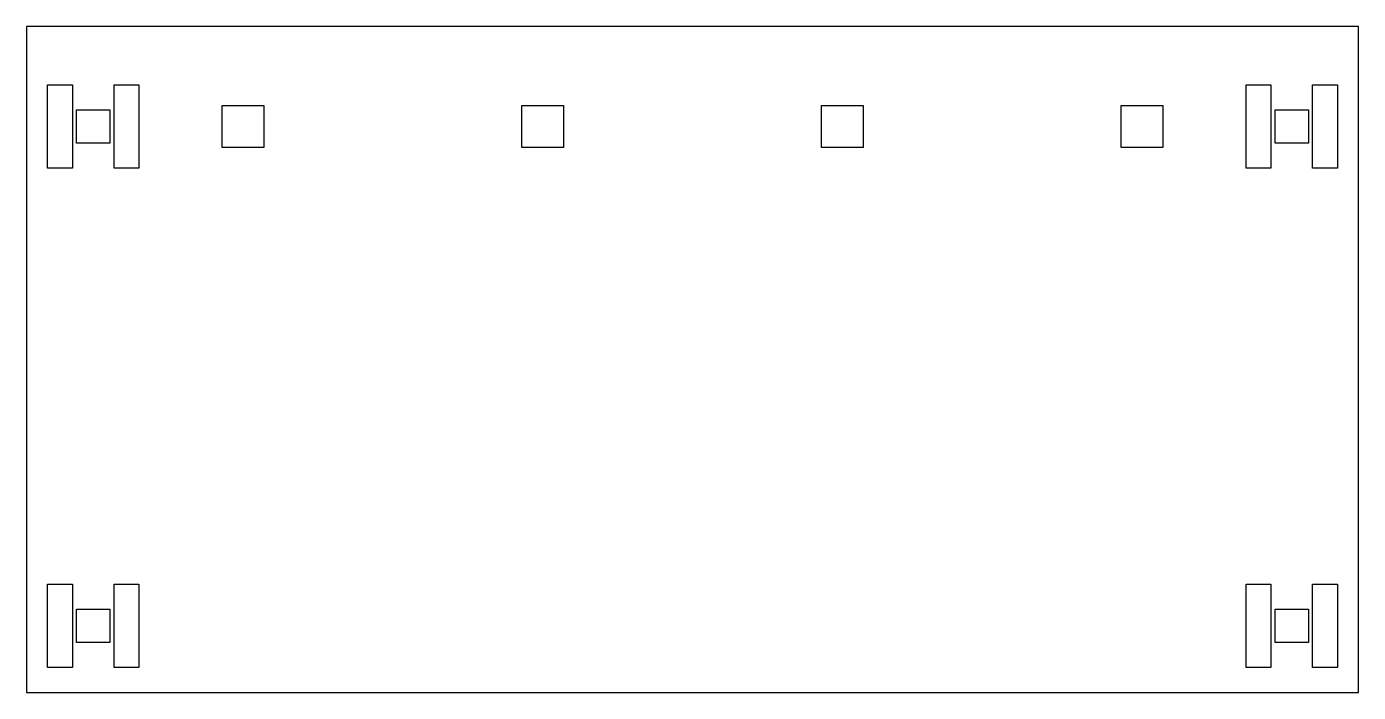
# Model space of a CAD drawing. Header units: millimetres. Extents: x 0 to 160, y 0 to 80.
import ezdxf

# ---------------------------------------------------------------- set-up
doc = ezdxf.new("R2010")
doc.units = ezdxf.units.MM

msp = doc.modelspace()

# ---------------------------------------------------------------- linework, layer by layer
for points in [[(0, 80), (0, 0), (160, 0), (160, 80)], [(2.5, 73), (5.5, 73), (5.5, 63), (2.5, 63)], [(10.5, 73), (13.5, 73), (13.5, 63), (10.5, 63)], [(146.5, 63), (146.5, 73), (149.5, 73), (149.5, 63)], [(154.5, 73), (157.5, 73), (157.5, 63), (154.5, 63)], [(23.49, 65.49), (23.49, 70.51), (28.51, 70.51), (28.51, 65.49)], [(59.49, 65.49), (59.49, 70.51), (64.51, 70.51), (64.51, 65.49)], [(95.49, 65.49), (95.49, 70.51), (100.51, 70.51), (100.51, 65.49)], [(131.49, 65.49), (131.49, 70.51), (136.51, 70.51), (136.51, 65.49)], [(6, 70), (10, 70), (10, 66), (6, 66)], [(154, 66), (150, 66), (150, 70), (154, 70)], [(2.5, 13), (5.5, 13), (5.5, 3), (2.5, 3)], [(10.5, 13), (13.5, 13), (13.5, 3), (10.5, 3)], [(149.5, 13), (149.5, 3), (146.5, 3), (146.5, 13)], [(154.5, 13), (157.5, 13), (157.5, 3), (154.5, 3)], [(10, 6), (6, 6), (6, 10), (10, 10)], [(154, 6), (150, 6), (150, 10), (154, 10)]]:
    msp.add_lwpolyline(points, close=True)

doc.saveas('drawing.dxf')
